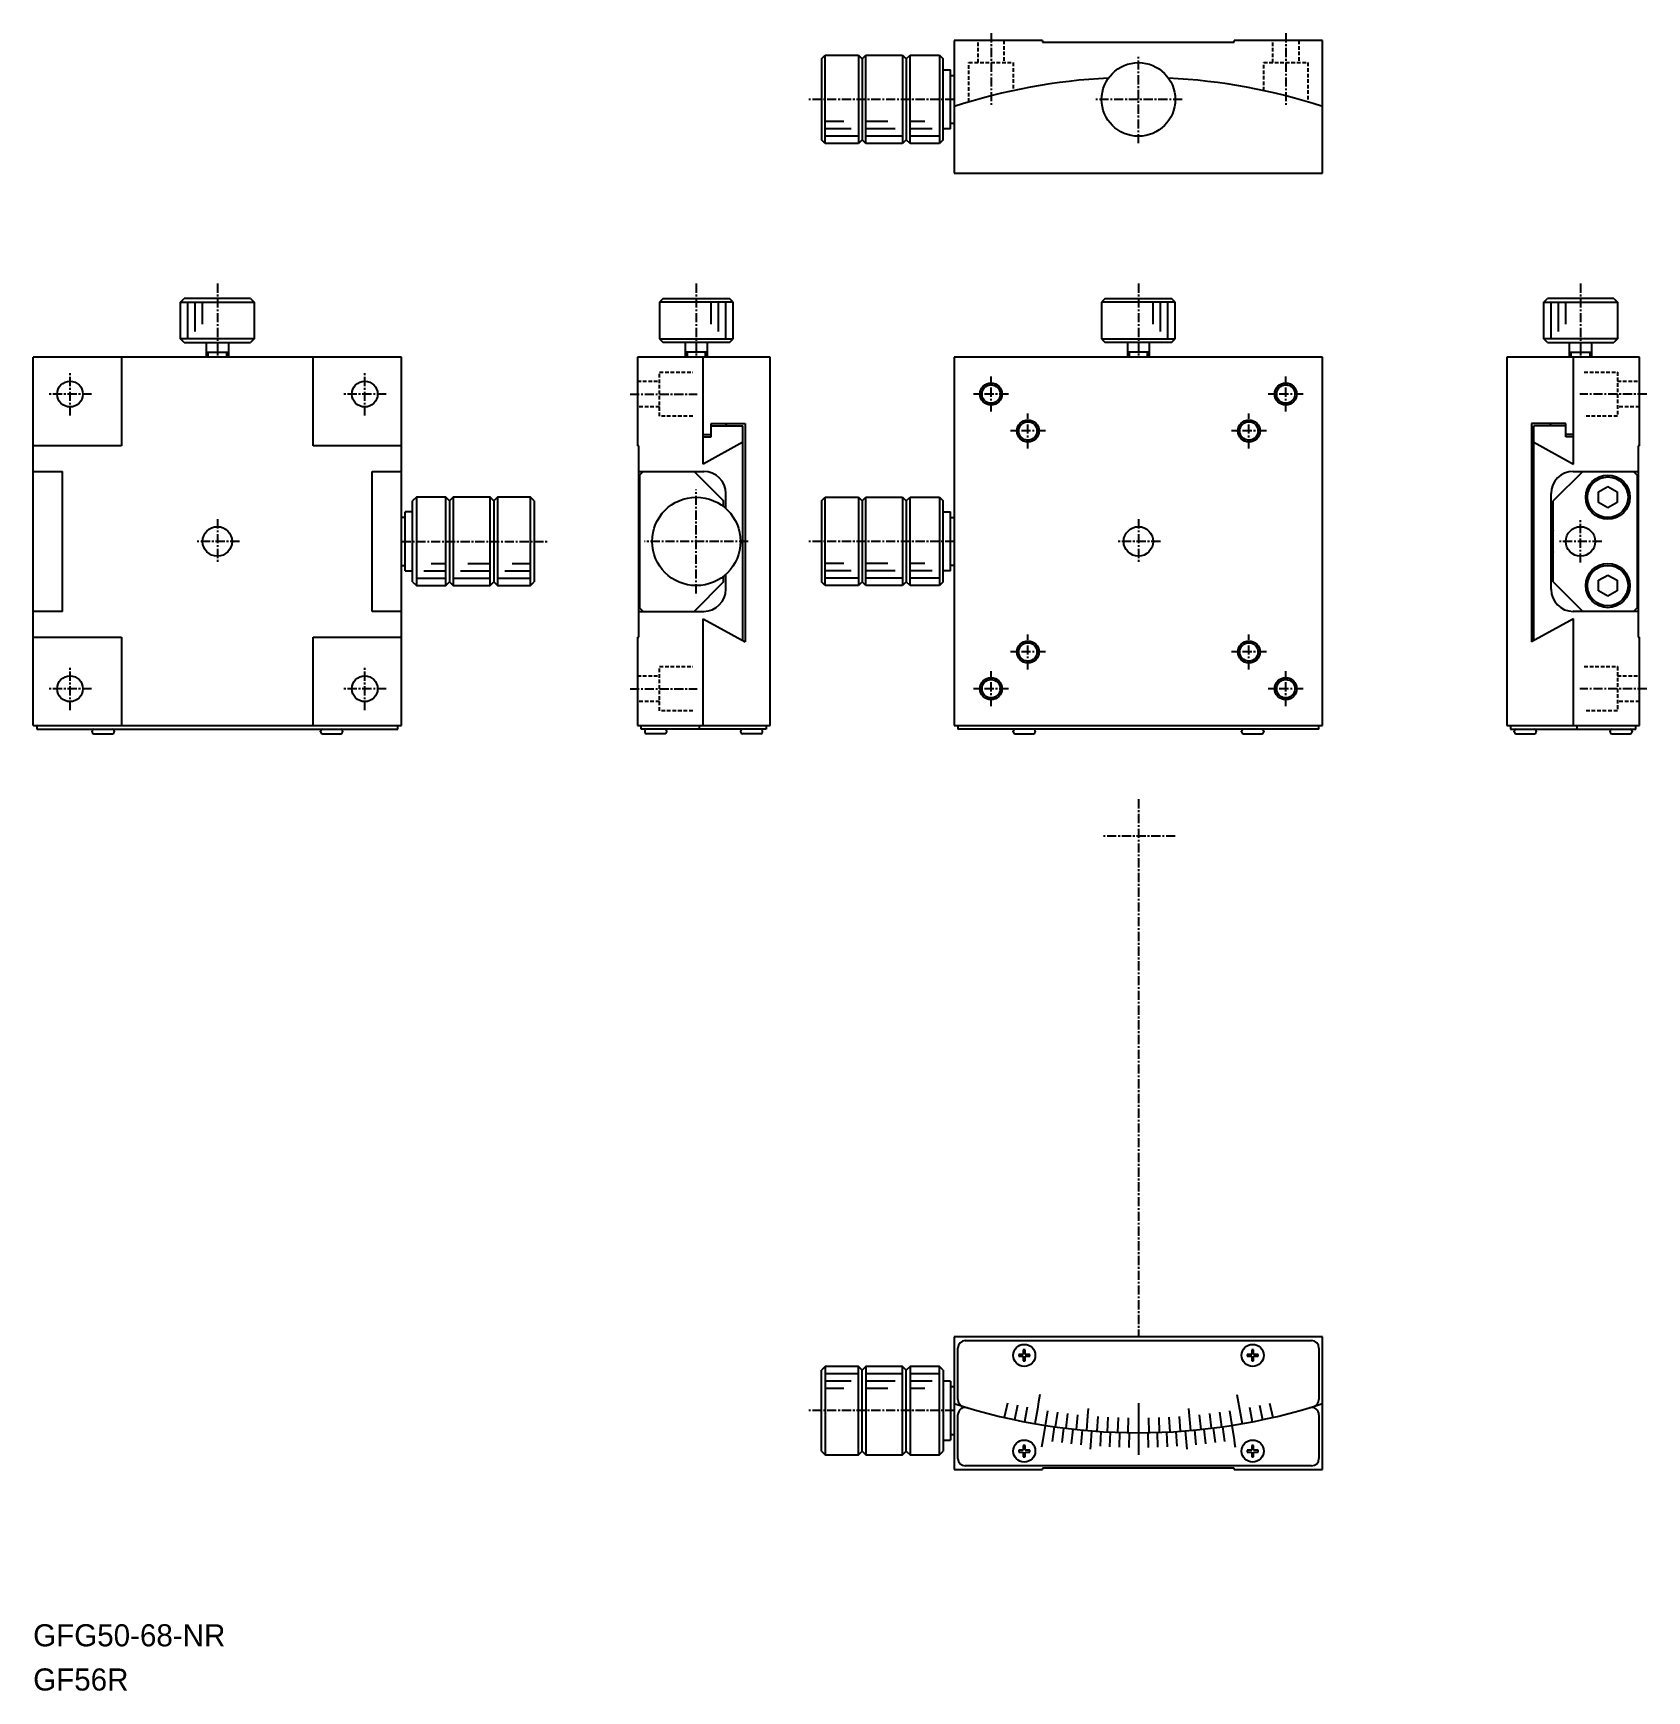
# Model space of a CAD drawing. Extents: x 761 to 980, y 7 to 232.
import ezdxf

# ---------------------------------------------------------------- set-up
doc = ezdxf.new("R2010")
doc.units = 0
doc.linetypes.add('CENTER', pattern=[2, 1.25, -0.25, 0.25, -0.25])
doc.linetypes.add('DASHED', pattern=[0.75, 0.5, -0.25])
doc.layers.get('0').update_dxf_attribs({"linetype": 'CONTINUOUS'})
doc.layers.add('CENTER', color=1, linetype='CENTER')

msp = doc.modelspace()

# ---------------------------------------------------------------- linework, layer by layer
at = {"color": 7, "linetype": 'CONTINUOUS'}
for p, q in [((886.03, 231.19), (886.03, 213.19)), ((898.03, 231.19), (886.03, 231.19)), ((898.03, 231.19), (898.03, 230.99)), ((898.03, 230.99), (924.03, 230.99)), ((924.03, 230.99), (924.03, 231.19)), ((936.03, 231.19), (924.03, 231.19)), ((936.03, 213.19), (936.03, 231.19)), ((868.03, 228.69), (868.53, 229.19)), ((868.03, 228.69), (868.03, 217.69)), ((868.53, 229.19), (873.03, 229.19)), ((873.03, 229.19), (873.53, 228.69)), ((873.53, 228.69), (874.03, 229.19)), ((873.53, 228.69), (873.53, 217.69)), ((874.03, 229.19), (879.03, 229.19)), ((879.03, 229.19), (879.53, 228.69)), ((879.53, 228.69), (880.03, 229.19)), ((879.53, 228.69), (879.53, 217.69)), ((880.03, 229.19), (884.03, 229.19)), ((884.03, 229.19), (884.53, 228.69)), ((884.53, 217.69), (884.53, 228.69)), ((884.53, 227.19), (885.53, 227.19)), ((885.53, 219.19), (885.53, 227.19)), ((885.53, 226.44), (886.03, 226.44)), ((885.53, 219.19), (884.53, 219.19)), ((886.03, 219.94), (885.53, 219.94)), ((868.53, 217.19), (868.03, 217.69)), ((873.03, 217.19), (868.53, 217.19)), ((873.53, 217.69), (873.03, 217.19)), ((874.03, 217.19), (873.53, 217.69)), ((879.03, 217.19), (874.03, 217.19)), ((879.53, 217.69), (879.03, 217.19)), ((880.03, 217.19), (879.53, 217.69)), ((884.03, 217.19), (880.03, 217.19)), ((884.53, 217.69), (884.03, 217.19)), ((886.03, 213.19), (936.03, 213.19)), ((781.03, 195.69), (781.53, 196.19)), ((790.53, 196.19), (781.53, 196.19)), ((790.53, 196.19), (791.03, 195.69)), ((846.53, 196.19), (846.03, 195.69)), ((846.53, 196.19), (855.53, 196.19)), ((856.03, 195.69), (855.53, 196.19)), ((906.53, 196.19), (906.03, 195.69)), ((906.53, 196.19), (915.53, 196.19)), ((916.03, 195.69), (915.53, 196.19)), ((966.03, 195.69), (966.53, 196.19)), ((975.53, 196.19), (966.53, 196.19)), ((975.53, 196.19), (976.03, 195.69)), ((781.03, 190.69), (781.03, 195.69)), ((791.03, 195.69), (791.03, 190.69)), ((846.03, 195.69), (846.03, 190.69)), ((856.03, 190.69), (856.03, 195.69)), ((906.03, 195.69), (906.03, 190.69)), ((916.03, 190.69), (916.03, 195.69)), ((966.03, 190.69), (966.03, 195.69)), ((976.03, 195.69), (976.03, 190.69)), ((781.53, 190.19), (781.03, 190.69)), ((781.53, 190.19), (790.53, 190.19)), ((791.03, 190.69), (790.53, 190.19)), ((846.03, 190.69), (846.53, 190.19)), ((855.53, 190.19), (846.53, 190.19)), ((855.53, 190.19), (856.03, 190.69)), ((906.03, 190.69), (906.53, 190.19)), ((915.53, 190.19), (906.53, 190.19)), ((915.53, 190.19), (916.03, 190.69)), ((966.53, 190.19), (966.03, 190.69)), ((966.53, 190.19), (975.53, 190.19)), ((976.03, 190.69), (975.53, 190.19)), ((811.03, 188.19), (761.03, 188.19)), ((761.03, 138.19), (761.03, 188.19)), ((773.03, 188.19), (773.03, 176.19)), ((784.53, 188.89), (787.53, 188.89)), ((784.78, 188.89), (787.28, 188.89)), ((799.03, 176.19), (799.03, 188.19)), ((811.03, 138.19), (811.03, 188.19)), ((843.03, 188.19), (843.03, 176.19)), ((861.03, 188.19), (843.03, 188.19)), ((852.53, 188.89), (849.53, 188.89)), ((852.28, 188.89), (849.78, 188.89)), ((851.98, 173.7), (851.98, 188.19)), ((861.03, 138.19), (861.03, 188.19)), ((936.03, 188.19), (886.03, 188.19)), ((886.03, 188.19), (886.03, 138.19)), ((912.53, 188.89), (909.53, 188.89)), ((912.28, 188.89), (909.78, 188.89)), ((936.03, 138.19), (936.03, 188.19)), ((979.03, 188.19), (961.03, 188.19)), ((961.03, 188.19), (961.03, 138.19)), ((969.53, 188.89), (972.53, 188.89)), ((969.78, 188.89), (972.28, 188.89)), ((970.07, 173.7), (970.07, 188.19)), ((979.03, 176.19), (979.03, 188.19)), ((853.03, 179.19), (857.68, 179.19)), ((853.03, 177.39), (853.03, 179.19)), ((853.03, 178.89), (857.36, 178.89)), ((854.93, 178.89), (855.23, 179.19)), ((857.36, 149.74), (857.36, 178.89)), ((857.68, 179.19), (857.68, 149.57)), ((969.02, 179.19), (964.37, 179.19)), ((964.37, 179.19), (964.37, 149.57)), ((964.69, 149.74), (964.69, 178.89)), ((969.02, 178.89), (964.69, 178.89)), ((967.13, 178.89), (966.83, 179.19)), ((969.02, 177.39), (969.02, 179.19)), ((773.03, 176.19), (761.03, 176.19)), ((811.03, 176.19), (799.03, 176.19)), ((843.23, 176.19), (843.03, 176.19)), ((843.23, 150.19), (843.23, 176.19)), ((851.98, 177.69), (853.03, 177.69)), ((851.98, 177.39), (853.03, 177.39)), ((857.36, 176.65), (851.98, 173.7)), ((964.69, 176.65), (970.07, 173.7)), ((970.07, 177.69), (969.02, 177.69)), ((970.07, 177.39), (969.02, 177.39)), ((979.03, 176.19), (978.83, 176.19)), ((978.83, 176.19), (978.83, 150.19)), ((761.03, 172.69), (765.03, 172.69)), ((765.03, 153.69), (765.03, 172.69)), ((807.03, 172.69), (811.03, 172.69)), ((807.03, 153.69), (807.03, 172.69)), ((843.23, 172.69), (852.03, 172.69)), ((843.33, 172.19), (843.83, 172.69)), ((843.33, 172.19), (843.33, 154.19)), ((850.73, 172.69), (854.73, 168.69)), ((971.33, 172.69), (967.33, 168.69)), ((970.03, 172.69), (978.83, 172.69)), ((978.73, 172.19), (978.23, 172.69)), ((978.73, 172.19), (978.73, 154.19)), ((813.03, 169.19), (812.53, 168.69)), ((817.03, 169.19), (813.03, 169.19)), ((817.53, 168.69), (817.03, 169.19)), ((818.03, 169.19), (817.53, 168.69)), ((823.03, 169.19), (818.03, 169.19)), ((823.53, 168.69), (823.03, 169.19)), ((824.03, 169.19), (823.53, 168.69)), ((828.53, 169.19), (824.03, 169.19)), ((829.03, 168.69), (828.53, 169.19)), ((855.03, 167.66), (855.03, 169.69)), ((868.03, 168.69), (868.53, 169.19)), ((868.53, 169.19), (873.03, 169.19)), ((873.03, 169.19), (873.53, 168.69)), ((873.53, 168.69), (874.03, 169.19)), ((874.03, 169.19), (879.03, 169.19)), ((879.03, 169.19), (879.53, 168.69)), ((879.53, 168.69), (880.03, 169.19)), ((880.03, 169.19), (884.03, 169.19)), ((884.03, 169.19), (884.53, 168.69)), ((967.03, 156.69), (967.03, 169.69)), ((973.48, 169.91), (974.73, 170.63)), ((973.48, 168.47), (973.48, 169.91)), ((974.73, 170.63), (975.98, 169.91)), ((975.98, 169.91), (975.98, 168.47)), ((812.53, 167.19), (811.53, 167.19)), ((811.53, 159.19), (811.53, 167.19)), ((812.53, 157.69), (812.53, 168.69)), ((817.53, 168.69), (817.53, 157.69)), ((823.53, 168.69), (823.53, 157.69)), ((829.03, 168.69), (829.03, 157.69)), ((854.73, 167.91), (854.73, 168.69)), ((868.03, 168.69), (868.03, 157.69)), ((873.53, 168.69), (873.53, 157.69)), ((879.53, 168.69), (879.53, 157.69)), ((884.53, 157.69), (884.53, 168.69)), ((884.53, 167.19), (885.53, 167.19)), ((885.53, 159.19), (885.53, 167.19)), ((967.33, 157.69), (967.33, 168.69)), ((974.73, 167.75), (973.48, 168.47)), ((975.98, 168.47), (974.73, 167.75)), ((811.53, 166.44), (811.03, 166.44)), ((885.53, 166.44), (886.03, 166.44)), ((811.03, 159.94), (811.53, 159.94)), ((886.03, 159.94), (885.53, 159.94)), ((811.53, 159.19), (812.53, 159.19)), ((812.53, 157.69), (813.03, 157.19)), ((817.03, 157.19), (817.53, 157.69)), ((817.53, 157.69), (818.03, 157.19)), ((823.03, 157.19), (823.53, 157.69)), ((823.53, 157.69), (824.03, 157.19)), ((828.53, 157.19), (829.03, 157.69)), ((854.73, 157.69), (850.73, 153.69)), ((854.73, 157.69), (854.73, 158.47)), ((855.03, 156.69), (855.03, 158.72)), ((868.53, 157.19), (868.03, 157.69)), ((873.53, 157.69), (873.03, 157.19)), ((874.03, 157.19), (873.53, 157.69)), ((879.53, 157.69), (879.03, 157.19)), ((880.03, 157.19), (879.53, 157.69)), ((884.53, 157.69), (884.03, 157.19)), ((885.53, 159.19), (884.53, 159.19)), ((967.33, 157.69), (971.33, 153.69)), ((973.48, 157.91), (974.73, 158.63)), ((973.48, 156.47), (973.48, 157.91)), ((974.73, 158.63), (975.98, 157.91)), ((975.98, 157.91), (975.98, 156.47)), ((813.03, 157.19), (817.03, 157.19)), ((818.03, 157.19), (823.03, 157.19)), ((824.03, 157.19), (828.53, 157.19)), ((873.03, 157.19), (868.53, 157.19)), ((879.03, 157.19), (874.03, 157.19)), ((884.03, 157.19), (880.03, 157.19)), ((974.73, 155.75), (973.48, 156.47)), ((975.98, 156.47), (974.73, 155.75)), ((765.03, 153.69), (761.03, 153.69)), ((811.03, 153.69), (807.03, 153.69)), ((843.23, 153.69), (852.03, 153.69)), ((843.83, 153.69), (843.33, 154.19)), ((978.83, 153.69), (970.03, 153.69)), ((978.23, 153.69), (978.73, 154.19)), ((851.98, 138.19), (851.98, 152.7)), ((851.98, 152.7), (857.68, 149.57)), ((970.07, 152.7), (964.37, 149.57)), ((970.07, 138.19), (970.07, 152.7)), ((761.03, 150.19), (773.03, 150.19)), ((773.03, 150.19), (773.03, 138.19)), ((799.03, 138.19), (799.03, 150.19)), ((799.03, 150.19), (811.03, 150.19)), ((843.03, 150.19), (843.23, 150.19)), ((843.03, 150.19), (843.03, 138.19)), ((978.83, 150.19), (979.03, 150.19)), ((979.03, 138.19), (979.03, 150.19)), ((761.03, 138.19), (811.03, 138.19)), ((761.53, 138.19), (761.53, 137.69)), ((761.53, 137.69), (810.53, 137.69)), ((769.03, 137.34), (769.03, 137.44)), ((772.03, 137.44), (772.03, 137.34)), ((800.03, 137.34), (800.03, 137.44)), ((803.03, 137.44), (803.03, 137.34)), ((810.53, 137.69), (810.53, 138.19)), ((843.03, 138.19), (861.03, 138.19)), ((843.53, 137.69), (843.53, 138.19)), ((850.47, 137.69), (843.53, 137.69)), ((844.03, 137.44), (844.03, 137.34)), ((847.03, 137.34), (847.03, 137.44)), ((860.53, 137.69), (850.47, 137.69)), ((851.47, 137.69), (851.47, 138.19)), ((857.03, 137.44), (857.03, 137.34)), ((860.03, 137.34), (860.03, 137.44)), ((860.53, 138.19), (860.53, 137.69)), ((886.03, 138.19), (936.03, 138.19)), ((886.53, 138.19), (886.53, 137.69)), ((935.53, 137.69), (886.53, 137.69)), ((894.03, 137.34), (894.03, 137.44)), ((897.03, 137.44), (897.03, 137.34)), ((925.03, 137.34), (925.03, 137.44)), ((928.03, 137.44), (928.03, 137.34)), ((935.53, 137.69), (935.53, 138.19)), ((961.03, 138.19), (979.03, 138.19)), ((961.53, 138.19), (961.53, 137.69)), ((961.53, 137.69), (971.59, 137.69)), ((962.03, 137.34), (962.03, 137.44)), ((965.03, 137.44), (965.03, 137.34)), ((970.59, 137.69), (970.59, 138.19)), ((971.59, 137.69), (978.53, 137.69)), ((975.03, 137.34), (975.03, 137.44)), ((978.03, 137.44), (978.03, 137.34)), ((978.53, 137.69), (978.53, 138.19)), ((769.28, 137.09), (771.78, 137.09)), ((800.28, 137.09), (802.78, 137.09)), ((846.78, 137.09), (844.28, 137.09)), ((859.78, 137.09), (857.28, 137.09)), ((894.28, 137.09), (896.78, 137.09)), ((925.28, 137.09), (927.78, 137.09)), ((962.28, 137.09), (964.78, 137.09)), ((975.28, 137.09), (977.78, 137.09)), ((936.03, 55.19), (886.03, 55.19)), ((886.03, 55.19), (886.03, 37.19)), ((887.53, 54.69), (934.53, 54.69)), ((936.03, 37.19), (936.03, 55.19)), ((886.53, 46.72), (886.53, 53.69)), ((935.53, 53.69), (935.53, 46.72)), ((868.53, 51.19), (868.03, 50.69)), ((868.03, 39.69), (868.03, 50.69)), ((873.03, 51.19), (868.53, 51.19)), ((873.53, 50.69), (873.03, 51.19)), ((874.03, 51.19), (873.53, 50.69)), ((873.53, 39.69), (873.53, 50.69)), ((879.03, 51.19), (874.03, 51.19)), ((879.53, 50.69), (879.03, 51.19)), ((880.03, 51.19), (879.53, 50.69)), ((879.53, 39.69), (879.53, 50.69)), ((884.03, 51.19), (880.03, 51.19)), ((884.53, 50.69), (884.03, 51.19)), ((884.53, 50.69), (884.53, 39.69)), ((885.53, 49.19), (884.53, 49.19)), ((885.53, 49.19), (885.53, 41.19)), ((886.03, 48.44), (885.53, 48.44)), ((886.53, 38.69), (886.53, 44.63)), ((935.53, 44.63), (935.53, 38.69)), ((884.53, 41.19), (885.53, 41.19)), ((885.53, 41.94), (886.03, 41.94)), ((868.03, 39.69), (868.53, 39.19)), ((868.53, 39.19), (873.03, 39.19)), ((873.03, 39.19), (873.53, 39.69)), ((873.53, 39.69), (874.03, 39.19)), ((874.03, 39.19), (879.03, 39.19)), ((879.03, 39.19), (879.53, 39.69)), ((879.53, 39.69), (880.03, 39.19)), ((880.03, 39.19), (884.03, 39.19)), ((884.03, 39.19), (884.53, 39.69)), ((886.03, 37.19), (898.03, 37.19)), ((934.53, 37.69), (887.53, 37.69)), ((924.03, 37.39), (898.03, 37.39)), ((898.03, 37.39), (898.03, 37.19)), ((924.03, 37.19), (924.03, 37.39)), ((924.03, 37.19), (936.03, 37.19))]:
    msp.add_line(p, q, dxfattribs=at)
at = {"color": 3, "linetype": 'DASHED'}
for p, q in [((889.28, 228.19), (889.28, 231.19)), ((892.78, 231.19), (892.78, 228.19)), ((929.28, 228.19), (929.28, 231.19)), ((932.78, 231.19), (932.78, 228.19)), ((888.03, 228.19), (894.03, 228.19)), ((888.03, 222.86), (888.03, 228.19)), ((894.03, 228.19), (894.03, 224.39)), ((928.03, 228.19), (934.03, 228.19)), ((928.03, 224.39), (928.03, 228.19)), ((934.03, 228.19), (934.03, 222.86)), ((843.03, 184.94), (846.03, 184.94)), ((846.03, 186.19), (850.54, 186.19)), ((846.03, 180.19), (846.03, 186.19)), ((971.52, 186.19), (976.03, 186.19)), ((976.03, 186.19), (976.03, 180.19)), ((976.03, 184.94), (979.03, 184.94)), ((846.03, 181.44), (843.03, 181.44)), ((850.54, 180.19), (846.03, 180.19)), ((976.03, 180.19), (971.52, 180.19)), ((979.03, 181.44), (976.03, 181.44)), ((843.03, 144.94), (846.03, 144.94)), ((846.03, 146.19), (850.54, 146.19)), ((846.03, 140.19), (846.03, 146.19)), ((971.52, 146.19), (976.03, 146.19)), ((976.03, 146.19), (976.03, 140.19)), ((976.03, 144.94), (979.03, 144.94)), ((846.03, 141.44), (843.03, 141.44)), ((850.54, 140.19), (846.03, 140.19)), ((976.03, 140.19), (971.52, 140.19)), ((979.03, 141.44), (976.03, 141.44))]:
    msp.add_line(p, q, dxfattribs=at)
at = {"color": 3, "linetype": 'CONTINUOUS'}
for p, q in [((868.53, 217.19), (868.53, 229.19)), ((873.03, 229.19), (873.03, 217.19)), ((874.03, 217.19), (874.03, 229.19)), ((879.03, 229.19), (879.03, 217.19)), ((880.03, 217.19), (880.03, 229.19)), ((884.03, 229.19), (884.03, 217.19)), ((871.03, 220.19), (868.53, 220.19)), ((872.03, 219.19), (868.53, 219.19)), ((877.03, 220.19), (874.03, 220.19)), ((878.03, 219.19), (874.03, 219.19)), ((882.03, 220.19), (880.03, 220.19)), ((883.03, 219.19), (880.03, 219.19)), ((873.03, 218.19), (868.53, 218.19)), ((879.03, 218.19), (874.03, 218.19)), ((884.03, 218.19), (880.03, 218.19)), ((781.03, 195.69), (791.03, 195.69)), ((782.03, 190.69), (782.03, 195.69)), ((783.03, 191.69), (783.03, 195.69)), ((784.03, 192.69), (784.03, 195.69)), ((856.03, 195.69), (846.03, 195.69)), ((853.03, 192.69), (853.03, 195.69)), ((854.03, 191.69), (854.03, 195.69)), ((855.03, 190.69), (855.03, 195.69)), ((916.03, 195.69), (906.03, 195.69)), ((913.03, 192.69), (913.03, 195.69)), ((914.03, 191.69), (914.03, 195.69)), ((915.03, 190.69), (915.03, 195.69)), ((966.03, 195.69), (976.03, 195.69)), ((967.03, 190.69), (967.03, 195.69)), ((968.03, 191.69), (968.03, 195.69)), ((969.03, 192.69), (969.03, 195.69)), ((791.03, 190.69), (781.03, 190.69)), ((784.53, 188.19), (784.53, 190.19)), ((787.53, 190.19), (787.53, 188.19)), ((846.03, 190.69), (856.03, 190.69)), ((849.53, 190.19), (849.53, 188.19)), ((852.53, 188.19), (852.53, 190.19)), ((906.03, 190.69), (916.03, 190.69)), ((909.53, 190.19), (909.53, 188.19)), ((912.53, 188.19), (912.53, 190.19)), ((976.03, 190.69), (966.03, 190.69)), ((969.53, 188.19), (969.53, 190.19)), ((972.53, 190.19), (972.53, 188.19)), ((784.78, 188.19), (784.78, 188.89)), ((787.28, 188.89), (787.28, 188.19)), ((849.78, 188.89), (849.78, 188.19)), ((852.28, 188.19), (852.28, 188.89)), ((909.78, 188.89), (909.78, 188.19)), ((912.28, 188.19), (912.28, 188.89)), ((969.78, 188.19), (969.78, 188.89)), ((972.28, 188.89), (972.28, 188.19)), ((813.03, 169.19), (813.03, 157.19)), ((817.03, 157.19), (817.03, 169.19)), ((818.03, 169.19), (818.03, 157.19)), ((823.03, 157.19), (823.03, 169.19)), ((824.03, 169.19), (824.03, 157.19)), ((828.53, 157.19), (828.53, 169.19)), ((868.53, 157.19), (868.53, 169.19)), ((873.03, 169.19), (873.03, 157.19)), ((874.03, 157.19), (874.03, 169.19)), ((879.03, 169.19), (879.03, 157.19)), ((880.03, 157.19), (880.03, 169.19)), ((884.03, 169.19), (884.03, 157.19)), ((815.03, 160.19), (817.03, 160.19)), ((820.03, 160.19), (823.03, 160.19)), ((826.03, 160.19), (828.53, 160.19)), ((871.03, 160.19), (868.53, 160.19)), ((877.03, 160.19), (874.03, 160.19)), ((882.03, 160.19), (880.03, 160.19)), ((813.03, 158.19), (817.03, 158.19)), ((814.03, 159.19), (817.03, 159.19)), ((818.03, 158.19), (823.03, 158.19)), ((819.03, 159.19), (823.03, 159.19)), ((824.03, 158.19), (828.53, 158.19)), ((825.03, 159.19), (828.53, 159.19)), ((872.03, 159.19), (868.53, 159.19)), ((873.03, 158.19), (868.53, 158.19)), ((878.03, 159.19), (874.03, 159.19)), ((879.03, 158.19), (874.03, 158.19)), ((883.03, 159.19), (880.03, 159.19)), ((884.03, 158.19), (880.03, 158.19)), ((894.78, 52.82), (894.78, 52.57)), ((895.4, 52.82), (894.78, 52.82)), ((894.78, 52.57), (895.4, 52.57)), ((895.4, 53.44), (895.4, 52.82)), ((895.65, 53.44), (895.4, 53.44)), ((895.4, 52.57), (895.4, 51.94)), ((895.4, 51.94), (895.65, 51.94)), ((895.65, 52.82), (895.65, 53.44)), ((896.28, 52.82), (895.65, 52.82)), ((895.65, 51.94), (895.65, 52.57)), ((895.65, 52.57), (896.28, 52.57)), ((896.28, 52.57), (896.28, 52.82)), ((925.78, 52.82), (925.78, 52.57)), ((926.4, 52.82), (925.78, 52.82)), ((925.78, 52.57), (926.4, 52.57)), ((926.4, 53.44), (926.4, 52.82)), ((926.65, 53.44), (926.4, 53.44)), ((926.4, 52.57), (926.4, 51.94)), ((926.4, 51.94), (926.65, 51.94)), ((926.65, 52.82), (926.65, 53.44)), ((927.28, 52.82), (926.65, 52.82)), ((926.65, 51.94), (926.65, 52.57)), ((926.65, 52.57), (927.28, 52.57)), ((927.28, 52.57), (927.28, 52.82)), ((868.53, 51.19), (868.53, 39.19)), ((873.03, 50.19), (868.53, 50.19)), ((873.03, 39.19), (873.03, 51.19)), ((874.03, 51.19), (874.03, 39.19)), ((879.03, 50.19), (874.03, 50.19)), ((879.03, 39.19), (879.03, 51.19)), ((880.03, 51.19), (880.03, 39.19)), ((884.03, 50.19), (880.03, 50.19)), ((884.03, 39.19), (884.03, 51.19)), ((872.03, 49.19), (868.53, 49.19)), ((871.03, 48.19), (868.53, 48.19)), ((878.03, 49.19), (874.03, 49.19)), ((877.03, 48.19), (874.03, 48.19)), ((883.03, 49.19), (880.03, 49.19)), ((882.03, 48.19), (880.03, 48.19)), ((897.66, 47.36), (897.48, 46.38)), ((924.4, 47.36), (924.57, 46.38)), ((893.26, 46.22), (892.81, 44.27)), ((894.6, 45.92), (894.19, 43.96)), ((895.95, 45.64), (895.57, 43.68)), ((897.31, 45.39), (896.96, 43.42)), ((897.48, 46.38), (897.31, 45.39)), ((898.67, 45.16), (898.36, 43.19)), ((904.23, 45.49), (904.14, 44.49)), ((911.03, 46.19), (911.03, 39.19)), ((917.83, 45.49), (917.91, 44.49)), ((923.39, 45.16), (923.7, 43.19)), ((924.57, 46.38), (924.75, 45.39)), ((924.75, 45.39), (925.09, 43.42)), ((926.1, 45.64), (926.48, 43.68)), ((927.45, 45.92), (927.87, 43.96)), ((928.8, 46.22), (929.25, 44.27)), ((898.36, 43.19), (898.04, 41.21)), ((899.61, 43), (899.33, 41.02)), ((900.03, 44.96), (899.75, 42.98)), ((900.88, 42.83), (900.63, 40.85)), ((901.4, 44.78), (901.16, 42.8)), ((902.77, 44.62), (902.56, 42.64)), ((904.14, 44.49), (903.97, 42.5)), ((905.52, 44.38), (905.38, 42.39)), ((906.89, 44.3), (906.79, 42.3)), ((908.27, 44.24), (908.2, 42.24)), ((909.65, 44.2), (909.61, 42.2)), ((912.41, 44.2), (912.44, 42.2)), ((913.78, 44.24), (913.85, 42.24)), ((915.16, 44.3), (915.27, 42.3)), ((916.54, 44.38), (916.68, 42.39)), ((917.91, 44.49), (918.09, 42.5)), ((919.29, 44.62), (919.49, 42.64)), ((920.66, 44.78), (920.9, 42.8)), ((921.18, 42.83), (921.43, 40.85)), ((922.02, 44.96), (922.3, 42.98)), ((922.44, 43), (922.72, 41.02)), ((923.7, 43.19), (924.01, 41.21)), ((897.97, 40.72), (897.89, 40.23)), ((898.04, 41.21), (897.97, 40.72)), ((902.14, 42.68), (901.92, 40.69)), ((903.41, 42.55), (903.22, 40.56)), ((904.67, 42.44), (904.52, 40.45)), ((905.94, 42.35), (905.82, 40.36)), ((907.21, 42.28), (907.12, 40.28)), ((908.48, 42.23), (908.42, 40.23)), ((909.76, 42.2), (909.72, 40.2)), ((912.3, 42.2), (912.33, 40.2)), ((913.57, 42.23), (913.63, 40.23)), ((914.84, 42.28), (914.94, 40.28)), ((916.11, 42.35), (916.24, 40.36)), ((917.38, 42.44), (917.54, 40.45)), ((918.65, 42.55), (918.84, 40.56)), ((919.92, 42.68), (920.14, 40.69)), ((924.01, 41.21), (924.09, 40.72)), ((924.09, 40.72), (924.17, 40.23)), ((894.78, 39.82), (894.78, 39.57)), ((895.4, 39.82), (894.78, 39.82)), ((894.78, 39.57), (895.4, 39.57)), ((895.4, 40.44), (895.4, 39.82)), ((895.65, 40.44), (895.4, 40.44)), ((895.4, 39.57), (895.4, 38.94)), ((895.4, 38.94), (895.65, 38.94)), ((895.65, 39.82), (895.65, 40.44)), ((896.28, 39.82), (895.65, 39.82)), ((895.65, 38.94), (895.65, 39.57)), ((895.65, 39.57), (896.28, 39.57)), ((896.28, 39.57), (896.28, 39.82)), ((904.52, 40.45), (904.48, 39.95)), ((917.54, 40.45), (917.58, 39.95)), ((925.78, 39.82), (925.78, 39.57)), ((926.4, 39.82), (925.78, 39.82)), ((925.78, 39.57), (926.4, 39.57)), ((926.4, 40.44), (926.4, 39.82)), ((926.65, 40.44), (926.4, 40.44)), ((926.4, 39.57), (926.4, 38.94)), ((926.4, 38.94), (926.65, 38.94)), ((926.65, 39.82), (926.65, 40.44)), ((927.28, 39.82), (926.65, 39.82)), ((926.65, 38.94), (926.65, 39.57)), ((926.65, 39.57), (927.28, 39.57)), ((927.28, 39.57), (927.28, 39.82))]:
    msp.add_line(p, q, dxfattribs=at)
at = {"color": 7, "linetype": 'CONTINUOUS'}
for centre, radius in [((911.03, 223.19), 5), ((766.03, 183.19), 1.75), ((806.03, 183.19), 1.75), ((974.73, 169.19), 3), ((974.73, 169.19), 2.75), ((851.03, 163.19), 6), ((786.03, 163.19), 2), ((971.03, 163.19), 2), ((974.73, 157.19), 3), ((974.73, 157.19), 2.75), ((766.03, 143.19), 1.75), ((806.03, 143.19), 1.75), ((895.53, 52.69), 1.5), ((926.53, 52.69), 1.5), ((895.53, 39.69), 1.5), ((926.53, 39.69), 1.5)]:
    msp.add_circle(centre, radius, dxfattribs=at)
at = {"color": 3, "linetype": 'CONTINUOUS'}
for centre, radius in [((891.03, 183.19), 1.5), ((931.03, 183.19), 1.5), ((891.03, 183.19), 1.25), ((931.03, 183.19), 1.25), ((896.03, 178.19), 1.5), ((896.03, 178.19), 1.25), ((926.03, 178.19), 1.5), ((926.03, 178.19), 1.25), ((911.03, 163.19), 2), ((896.03, 148.19), 1.5), ((896.03, 148.19), 1.25), ((926.03, 148.19), 1.5), ((926.03, 148.19), 1.25), ((891.03, 143.19), 1.5), ((891.03, 143.19), 1.25), ((931.03, 143.19), 1.5), ((931.03, 143.19), 1.25)]:
    msp.add_circle(centre, radius, dxfattribs=at)
at = {"color": 7, "linetype": 'CONTINUOUS'}
for centre, radius, start, end in [((911.03, 145.19), 81, 92.8836, 107.9774), ((911.03, 145.19), 81, 72.0226, 87.1164), ((852.03, 169.69), 3, 0, 90), ((970.03, 169.69), 3, 90, 180), ((971.03, 163.19), 4, 157.6684, 202.3316), ((852.03, 156.69), 3, 270, 0), ((970.03, 156.69), 3, 180, 270), ((769.28, 137.44), 0.25, 90, 180), ((769.28, 137.34), 0.25, 180, 270), ((771.78, 137.44), 0.25, 0, 90), ((771.78, 137.34), 0.25, 270, 0), ((800.28, 137.44), 0.25, 90, 180), ((800.28, 137.34), 0.25, 180, 270), ((802.78, 137.44), 0.25, 0, 90), ((802.78, 137.34), 0.25, 270, 0), ((844.28, 137.44), 0.25, 90, 180), ((844.28, 137.34), 0.25, 180, 270), ((846.78, 137.44), 0.25, 0, 90), ((846.78, 137.34), 0.25, 270, 0), ((857.28, 137.44), 0.25, 90, 180), ((857.28, 137.34), 0.25, 180, 270), ((859.78, 137.44), 0.25, 0, 90), ((859.78, 137.34), 0.25, 270, 0), ((894.28, 137.44), 0.25, 90, 180), ((894.28, 137.34), 0.25, 180, 270), ((896.78, 137.44), 0.25, 0, 90), ((896.78, 137.34), 0.25, 270, 0), ((925.28, 137.44), 0.25, 90, 180), ((925.28, 137.34), 0.25, 180, 270), ((927.78, 137.44), 0.25, 0, 90), ((927.78, 137.34), 0.25, 270, 0), ((962.28, 137.44), 0.25, 90, 180), ((962.28, 137.34), 0.25, 180, 270), ((964.78, 137.44), 0.25, 0, 90), ((964.78, 137.34), 0.25, 270, 0), ((975.28, 137.44), 0.25, 90, 180), ((975.28, 137.34), 0.25, 180, 270), ((977.78, 137.44), 0.25, 0, 90), ((977.78, 137.34), 0.25, 270, 0), ((887.53, 53.69), 1, 90, 180), ((934.53, 53.69), 1, 0, 90), ((911.03, 123.19), 81, 252.0226, 287.9774), ((887.53, 46.72), 1, 180, 252.9174), ((887.53, 44.63), 1, 73.3464, 180), ((934.53, 44.63), 1, 0, 106.6536), ((934.53, 46.72), 1, 287.0826, 0), ((887.53, 38.69), 1, 180, 270), ((934.53, 38.69), 1, 270, 0)]:
    msp.add_arc(centre, radius, start, end, dxfattribs=at)
at = {"layer": 'CENTER', "color": 1, "linetype": 'CENTER'}
for p, q in [((891.03, 232.19), (891.03, 222.19)), ((931.03, 232.19), (931.03, 222.19)), ((911.03, 217.24), (911.03, 229.14)), ((886.03, 223.19), (866.03, 223.19)), ((916.98, 223.19), (905.08, 223.19)), ((786.03, 198.19), (786.03, 188.19)), ((851.03, 198.19), (851.03, 188.19)), ((911.03, 198.19), (911.03, 188.19)), ((971.03, 198.19), (971.03, 188.19)), ((766.03, 180.27), (766.03, 186.12)), ((806.03, 180.27), (806.03, 186.12)), ((891.03, 180.82), (891.03, 185.57)), ((931.03, 180.82), (931.03, 185.57)), ((768.95, 183.19), (763.1, 183.19)), ((808.95, 183.19), (803.1, 183.19)), ((842.03, 183.19), (851.14, 183.19)), ((893.4, 183.19), (888.65, 183.19)), ((933.4, 183.19), (928.65, 183.19)), ((980.03, 183.19), (970.92, 183.19)), ((896.03, 175.82), (896.03, 180.57)), ((926.03, 175.82), (926.03, 180.57)), ((898.4, 178.19), (893.65, 178.19)), ((928.4, 178.19), (923.65, 178.19)), ((851.03, 156.14), (851.03, 170.24)), ((786.03, 166.19), (786.03, 160.19)), ((911.03, 166.19), (911.03, 160.19)), ((971.03, 160.32), (971.03, 166.06)), ((789.03, 163.19), (783.03, 163.19)), ((811.03, 163.19), (831.03, 163.19)), ((858.08, 163.19), (843.98, 163.19)), ((886.03, 163.19), (866.03, 163.19)), ((914.03, 163.19), (908.03, 163.19)), ((973.9, 163.19), (968.16, 163.19)), ((896.03, 145.82), (896.03, 150.57)), ((926.03, 145.82), (926.03, 150.57)), ((898.4, 148.19), (893.65, 148.19)), ((928.4, 148.19), (923.65, 148.19)), ((766.03, 140.27), (766.03, 146.12)), ((806.03, 140.27), (806.03, 146.12)), ((891.03, 140.82), (891.03, 145.57)), ((931.03, 140.82), (931.03, 145.57)), ((768.95, 143.19), (763.1, 143.19)), ((808.95, 143.19), (803.1, 143.19)), ((842.03, 143.19), (851.14, 143.19)), ((893.4, 143.19), (888.65, 143.19)), ((933.4, 143.19), (928.65, 143.19)), ((980.03, 143.19), (970.92, 143.19)), ((911.03, 128.19), (911.03, 55.19)), ((916.03, 123.19), (906.03, 123.19)), ((886.03, 45.19), (866.03, 45.19))]:
    msp.add_line(p, q, dxfattribs=at)

# ---------------------------------------------------------------- texts
at = {"color": 7, "linetype": 'CONTINUOUS'}
for s, p in [('GFG50-68-NR', (761.03, 13.19)), ('GF56R', (761.03, 7.19))]:
    msp.add_text(s, height=3, dxfattribs=at).set_placement(p)

doc.saveas('drawing.dxf')
